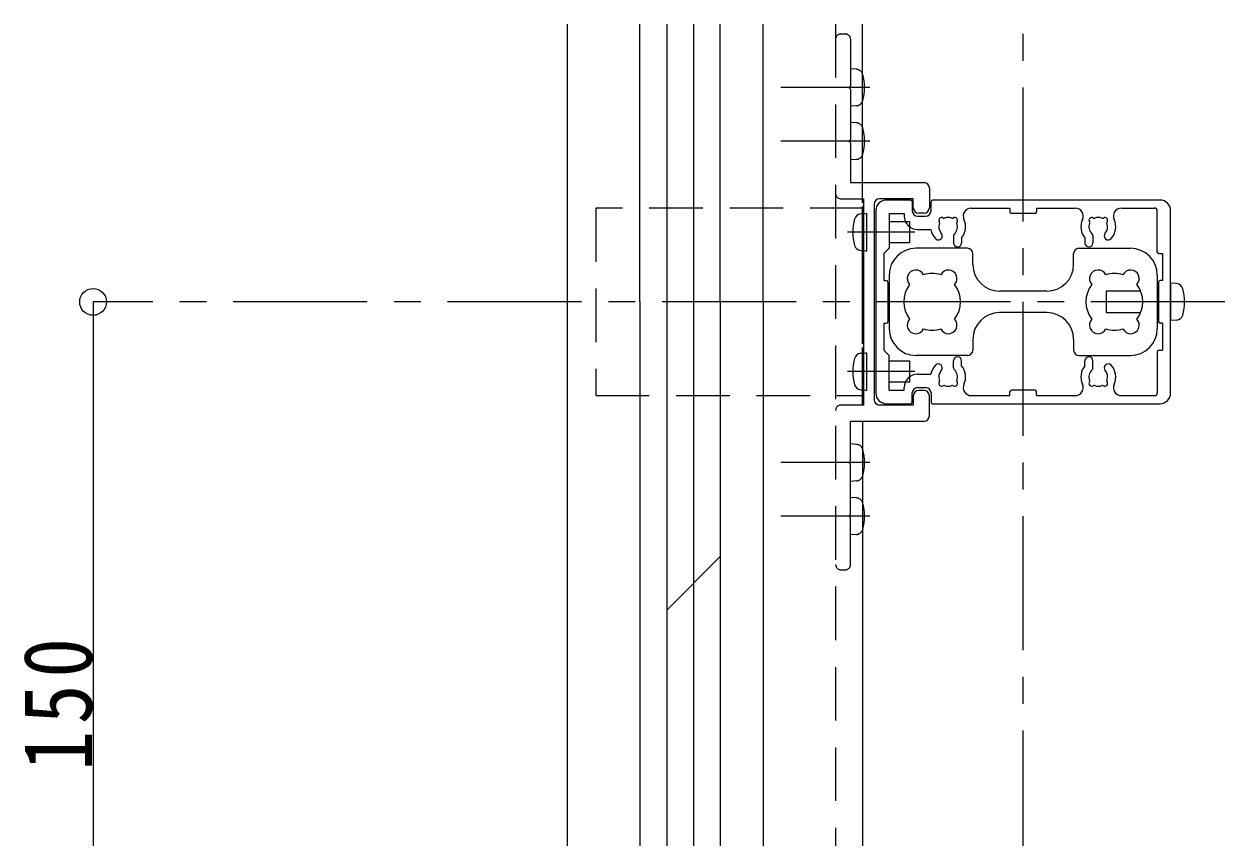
# Model space of a CAD drawing. Units: millimetres at full size, sheet at 1:5; details may follow other scales. Extents: x -1050 to 1050, y -742 to 742.
# Drawn here: x -338.4 to -114.3, y -201.8 to -49.9 of the extents above; entities that cross this region are included whole.
import ezdxf

# ---------------------------------------------------------------- set-up
doc = ezdxf.new("R2010")
doc.units = ezdxf.units.MM
doc.header["$LTSCALE"] = 5
doc.linetypes.add('CHAIN1', pattern=[8, 5, -1, 1, -1])
doc.linetypes.add('DASHED2', pattern=[3, 2, -1])
doc.layers.add('0-0_通り芯', color=7, linetype='Continuous')
for name, color, linetype, lineweight in [('0-3_寸法', 54, 'Continuous', 20), ('0-4_手摺部材', 92, 'Continuous', 20), ('0-7_ガラス', 6, 'Continuous', 20), ('0-A_支柱', 6, 'Continuous', 20), ('0-B_足元', 4, 'Continuous', 20)]:
    doc.layers.add(name, color=color, linetype=linetype, lineweight=lineweight)
doc.styles.add('ＭＳ ゴシック', font='')
doc.styles.get('ＭＳ ゴシック').set_extended_font_data('MS Gothic')

# ---------------------------------------------------------------- blocks, each defined once
blk = doc.blocks.new('dimension_origin')
at = {"color": 0, "linetype": 'Continuous', "lineweight": -2}
blk.add_circle((0, 0), 1.25, dxfattribs=at)

msp = doc.modelspace()

# ---------------------------------------------------------------- linework, layer by layer
at = {"layer": '0-0_通り芯', "linetype": 'CHAIN1'}
for p, q in [((-151.98, -486.793), (-151.98, -50.914)), ((-114.348, -101.793), (-325.48, -101.793))]:
    msp.add_line(p, q, dxfattribs=at)
at = {"layer": '0-0_通り芯'}
for p, q in [((-181.98, -85.363), (-181.98, -84.493)), ((-181.98, -92.793), (-181.98, -92.223)), ((-124.48, -98.293), (-124.48, -105.293)), ((-181.98, -111.363), (-181.98, -110.793))]:
    msp.add_line(p, q, dxfattribs=at)
at = {"layer": '0-3_寸法'}
msp.add_line((-325.48, -101.793), (-325.48, -251.793), dxfattribs=at)
at = {"layer": '0-4_手摺部材'}
for p, q in [((-236.98, -336.793), (-236.98, -49.936)), ((-223.483, -101.752), (-223.483, -49.936)), ((-200.48, -101.752), (-200.48, -49.936)), ((-181.98, -83.293), (-181.98, -49.936)), ((-181.98, -79.543), (-170.48, -79.543)), ((-169.48, -80.543), (-169.48, -84.243)), ((-181.98, -82.543), (-181.78, -82.543)), ((-181.78, -82.543), (-181.78, -121.043)), ((-172.48, -82.543), (-178.78, -82.543)), ((-172.48, -84.243), (-172.48, -82.543)), ((-179.78, -83.543), (-179.78, -120.043)), ((-181.18, -92.293), (-181.18, -85.293)), ((-176.98, -86.793), (-173.18, -86.793)), ((-173.18, -86.793), (-173.18, -90.793)), ((-170.48, -85.243), (-171.48, -85.243)), ((-173.18, -90.793), (-176.98, -90.793)), ((-181.98, -109.593), (-181.98, -93.993)), ((-181.98, -93.993), (-181.98, -100.793)), ((-223.483, -101.752), (-223.483, -323.296)), ((-200.48, -101.752), (-200.48, -300.293)), ((-181.98, -102.793), (-181.98, -109.593)), ((-181.18, -118.293), (-181.18, -111.293)), ((-176.98, -112.793), (-173.18, -112.793)), ((-173.18, -112.793), (-173.18, -116.793)), ((-181.98, -119.093), (-181.98, -118.223)), ((-173.18, -116.793), (-176.98, -116.793)), ((-170.48, -118.343), (-171.48, -118.343)), ((-181.98, -121.043), (-181.98, -120.293)), ((-172.48, -119.343), (-172.48, -121.043)), ((-169.48, -123.043), (-169.48, -119.343)), ((-181.78, -121.043), (-181.98, -121.043)), ((-172.48, -121.043), (-178.78, -121.043)), ((-181.98, -124.043), (-170.48, -124.043)), ((-181.98, -124.043), (-181.98, -281.793))]:
    msp.add_line(p, q, dxfattribs=at)
at = {"layer": '0-4_手摺部材', "linetype": 'DASHED2'}
for p, q in [((-186.98, -49.936), (-186.98, -286.793)), ((-185.98, -51.793), (-185.18, -51.793)), ((-184.18, -52.793), (-184.18, -61.493)), ((-183.061, -58.391), (-184.18, -58.293)), ((-184.48, -61.793), (-184.18, -61.493)), ((-184.48, -61.793), (-184.18, -62.093)), ((-184.18, -62.093), (-184.18, -71.493)), ((-183.061, -65.195), (-184.18, -65.293)), ((-183.061, -68.391), (-184.18, -68.293)), ((-184.48, -71.793), (-184.18, -71.493)), ((-184.48, -71.793), (-184.18, -72.093)), ((-184.18, -72.093), (-184.18, -79.543)), ((-183.061, -75.195), (-184.18, -75.293)), ((-184.18, -79.543), (-181.98, -79.543)), ((-185.98, -82.543), (-181.98, -82.543)), ((-181.98, -93.993), (-181.98, -83.293)), ((-181.98, -120.293), (-181.98, -109.593)), ((-181.98, -121.043), (-185.98, -121.043)), ((-184.18, -131.493), (-184.18, -124.043)), ((-184.18, -124.043), (-181.98, -124.043)), ((-183.061, -128.391), (-184.18, -128.293)), ((-184.48, -131.793), (-184.18, -131.493)), ((-184.48, -131.793), (-184.18, -132.093)), ((-184.18, -141.493), (-184.18, -132.093)), ((-183.061, -135.195), (-184.18, -135.293)), ((-183.061, -138.391), (-184.18, -138.293)), ((-184.48, -141.793), (-184.18, -141.493)), ((-184.48, -141.793), (-184.18, -142.093)), ((-184.18, -150.793), (-184.18, -142.093)), ((-183.061, -145.195), (-184.18, -145.293)), ((-185.98, -151.793), (-185.18, -151.793))]:
    msp.add_line(p, q, dxfattribs=at)
at = {"layer": '0-4_手摺部材', "linetype": 'CHAIN1'}
for p, q in [((-180.58, -61.793), (-197.18, -61.793)), ((-180.58, -71.793), (-197.18, -71.793)), ((-172.18, -88.793), (-184.78, -88.793)), ((-172.18, -114.793), (-184.78, -114.793)), ((-180.58, -131.793), (-197.18, -131.793)), ((-180.58, -141.793), (-197.18, -141.793))]:
    msp.add_line(p, q, dxfattribs=at)
at = {"layer": '0-4_手摺部材', "linetype": 'DASHED2'}
msp.add_lwpolyline([(-181.73, -84.293), (-231.73, -84.293), (-231.73, -119.293), (-181.73, -119.293)], dxfattribs=at)
at = {"layer": '0-4_手摺部材'}
for points in [[(-182.299, -85.391), (-181.38, -85.31), (-181.18, -85.293)], [(-182.299, -92.195), (-181.38, -92.275), (-181.18, -92.293)], [(-182.299, -111.391), (-181.38, -111.31), (-181.18, -111.293)], [(-182.299, -118.195), (-181.38, -118.275), (-181.18, -118.293)]]:
    msp.add_lwpolyline(points, dxfattribs=at)
at = {"layer": '0-4_手摺部材', "linetype": 'DASHED2'}
for centre, radius, start, end in [((-185.98, -52.793), 1, 90, 180), ((-185.18, -52.793), 1, 0, 90), ((-183.174, -59.686), 1.3, 23.31036, 85), ((-183.174, -63.9), 1.3, 275, 336.68964), ((-183.174, -69.686), 1.3, 23.31036, 85), ((-183.174, -73.9), 1.3, 275, 336.68964), ((-185.98, -81.543), 1, 180, 270), ((-185.98, -122.043), 1, 90, 180), ((-183.174, -129.686), 1.3, 23.31036, 85), ((-183.174, -133.9), 1.3, 275, 336.68964), ((-183.174, -139.686), 1.3, 23.31036, 85), ((-183.174, -143.9), 1.3, 275, 336.68964), ((-185.98, -150.793), 1, 180, 270), ((-185.18, -150.793), 1, 270, 360)]:
    msp.add_arc(centre, radius, start, end, dxfattribs=at)
at = {"layer": '0-4_手摺部材'}
for centre, radius, start, end in [((-183.174, -59.686), 1.3, 15.88085, 23.31036), ((-190.58, -61.793), 9, 344.11915, 15.88085), ((-183.174, -63.9), 1.3, 336.68964, 344.11915), ((-183.174, -69.686), 1.3, 15.88085, 23.31036), ((-190.58, -71.793), 9, 344.11915, 15.88085), ((-183.174, -73.9), 1.3, 336.68964, 344.11915), ((-170.48, -80.543), 1, 0, 90), ((-178.78, -83.543), 1, 90, 180), ((-171.48, -84.243), 1, 180, 270), ((-170.48, -84.243), 1, 270, 360), ((-174.78, -88.793), 9, 164.11915, 195.88085), ((-182.186, -86.686), 1.3, 95, 164.11915), ((-182.186, -90.9), 1.3, 195.88085, 265), ((-182.186, -112.686), 1.3, 95, 164.11915), ((-174.78, -114.793), 9, 164.11915, 195.88085), ((-182.186, -116.9), 1.3, 195.88085, 265), ((-171.48, -119.343), 1, 90, 180), ((-170.48, -119.343), 1, 0, 90), ((-178.78, -120.043), 1, 180, 270), ((-170.48, -123.043), 1, 270, 360), ((-183.174, -129.686), 1.3, 15.88085, 23.31036), ((-190.58, -131.793), 9, 344.11915, 15.88085), ((-183.174, -133.9), 1.3, 336.68964, 344.11915), ((-183.174, -139.686), 1.3, 15.88085, 23.31036), ((-190.58, -141.793), 9, 344.11915, 15.88085), ((-183.174, -143.9), 1.3, 336.68964, 344.11915)]:
    msp.add_arc(centre, radius, start, end, dxfattribs=at)
at = {"layer": '0-7_ガラス'}
for p, q in [((-208.483, -101.752), (-208.483, -49.936)), ((-208.483, -101.752), (-208.483, -297.293)), ((-218.483, -159.295), (-208.483, -149.295))]:
    msp.add_line(p, q, dxfattribs=at)
for points in [[(-218.483, -49.936), (-218.483, -101.752), (-218.483, -297.293)], [(-213.483, -49.936), (-213.483, -101.752), (-213.483, -297.293)]]:
    msp.add_lwpolyline(points, dxfattribs=at)
at = {"layer": '0-A_支柱'}
for p, q in [((-172.98, -82.793), (-177.48, -82.793)), ((-126.48, -82.793), (-168.88, -82.793)), ((-179.48, -84.793), (-179.48, -118.793)), ((-172.68, -83.093), (-172.68, -84.793)), ((-169.18, -84.793), (-169.18, -83.093)), ((-161.672, -84.293), (-154.48, -84.293)), ((-154.48, -84.293), (-154.48, -84.993)), ((-149.48, -84.293), (-149.48, -84.993)), ((-149.48, -84.293), (-142.288, -84.293)), ((-133.672, -84.293), (-127.48, -84.293)), ((-126.98, -92.493), (-126.98, -84.793)), ((-124.48, -118.793), (-124.48, -84.793)), ((-176.98, -85.293), (-174.18, -85.293)), ((-176.98, -85.293), (-176.98, -91.793)), ((-174.18, -85.293), (-174.18, -85.793)), ((-171.68, -85.793), (-170.18, -85.793)), ((-149.78, -85.293), (-154.18, -85.293)), ((-171.68, -88.293), (-169.191, -88.293)), ((-164.98, -89.47), (-164.98, -90.793)), ((-138.98, -89.47), (-138.98, -90.793)), ((-177.98, -92.793), (-176.98, -91.793)), ((-163.48, -89.87), (-163.48, -90.793)), ((-140.48, -89.87), (-140.48, -90.793)), ((-177.98, -92.793), (-177.98, -97.793)), ((-177.98, -97.793), (-177.53, -97.793)), ((-177.23, -98.093), (-177.23, -105.493)), ((-126.73, -98.093), (-126.73, -105.493)), ((-125.98, -97.793), (-126.43, -97.793)), ((-123.361, -98.391), (-124.48, -98.293)), ((-126.73, -99.793), (-126.98, -99.793)), ((-126.98, -103.793), (-126.73, -103.793)), ((-123.361, -105.195), (-124.48, -105.293)), ((-177.98, -105.793), (-177.98, -110.793)), ((-177.98, -105.793), (-177.53, -105.793)), ((-125.98, -105.793), (-126.43, -105.793)), ((-125.98, -105.793), (-125.98, -110.793)), ((-177.98, -110.793), (-176.98, -111.793)), ((-176.98, -118.293), (-176.98, -111.793)), ((-126.98, -111.093), (-126.98, -118.793)), ((-126.68, -110.793), (-125.98, -110.793)), ((-164.98, -114.116), (-164.98, -112.793)), ((-163.48, -113.716), (-163.48, -112.793)), ((-140.48, -113.716), (-140.48, -112.793)), ((-138.98, -114.116), (-138.98, -112.793)), ((-171.68, -115.293), (-169.191, -115.293)), ((-176.98, -118.293), (-174.18, -118.293)), ((-174.18, -118.293), (-174.18, -117.793)), ((-171.68, -117.793), (-170.18, -117.793)), ((-154.48, -119.293), (-154.48, -118.593)), ((-149.78, -118.293), (-154.18, -118.293)), ((-149.48, -119.293), (-149.48, -118.593)), ((-177.48, -120.793), (-172.98, -120.793)), ((-172.68, -120.493), (-172.68, -118.793)), ((-169.18, -118.793), (-169.18, -120.493)), ((-168.88, -120.793), (-126.48, -120.793)), ((-161.672, -119.293), (-154.48, -119.293)), ((-149.48, -119.293), (-142.288, -119.293)), ((-133.672, -119.293), (-127.48, -119.293))]:
    msp.add_line(p, q, dxfattribs=at)
for points in [[(-126.68, -92.793), (-125.98, -92.793), (-125.98, -97.793)], [(-130.072, -99.793), (-136.48, -99.793), (-136.48, -103.793), (-130.072, -103.793)]]:
    msp.add_lwpolyline(points, dxfattribs=at)
for centre, radius, start, end in [((-177.48, -84.793), 2, 90, 180), ((-172.98, -83.093), 0.3, 0, 90), ((-168.88, -83.093), 0.3, 90, 180), ((-126.48, -84.793), 2, 0, 90), ((-171.68, -84.793), 1, 180, 270), ((-170.18, -84.793), 1, 270, 360), ((-161.672, -85.793), 1.5, 90, 204.90106), ((-154.18, -84.993), 0.3, 180, 270), ((-149.78, -84.993), 0.3, 270, 360), ((-142.288, -85.793), 1.5, 335.09894, 90), ((-133.672, -85.793), 1.5, 90, 204.90106), ((-127.48, -84.793), 0.5, 0, 90), ((-171.68, -85.793), 2.5, 180, 270), ((-165.98, -87.793), 1.75, 157.5799, 222.5424), ((-167.217, -86.555), 0.5, 55.28656, 214.71344), ((-167.875, -87.011), 0.3, 337.5799, 34.71344), ((-166.762, -85.898), 0.3, 235.28656, 292.4201), ((-165.98, -87.793), 1.75, 67.5799, 112.4201), ((-165.198, -85.898), 0.3, 247.5799, 304.71344), ((-164.743, -86.555), 0.5, 325.28656, 124.71344), ((-165.98, -87.793), 1.75, 311.81031, 22.4201), ((-164.085, -87.011), 0.3, 145.28656, 202.4201), ((-165.98, -87.793), 3.25, 320.28486, 24.90106), ((-137.98, -87.793), 3.25, 155.09894, 219.71514), ((-137.98, -87.793), 1.75, 157.5799, 228.18969), ((-139.217, -86.555), 0.5, 55.28656, 214.71344), ((-139.875, -87.011), 0.3, 337.5799, 34.71344), ((-138.762, -85.898), 0.3, 235.28656, 292.4201), ((-137.98, -87.793), 1.75, 67.5799, 112.4201), ((-137.198, -85.898), 0.3, 247.5799, 304.71344), ((-136.743, -86.555), 0.5, 325.28656, 124.71344), ((-137.98, -87.793), 1.75, 317.4576, 22.4201), ((-136.085, -87.011), 0.3, 145.28656, 202.4201), ((-137.98, -87.793), 3.25, 317.4576, 24.90106), ((-165.98, -87.793), 3.25, 188.84988, 222.5424), ((-167.822, -89.483), 0.75, 222.5424, 42.5424), ((-164.48, -89.47), 0.5, 131.81031, 180), ((-139.48, -89.47), 0.5, 0, 48.18969), ((-136.138, -89.483), 0.75, 137.4576, 317.4576), ((-164.23, -90.793), 0.75, 180, 360), ((-139.73, -90.793), 0.75, 180, 360), ((-126.68, -92.493), 0.3, 180, 270), ((-177.53, -98.093), 0.3, 0, 90), ((-126.43, -98.093), 0.3, 90, 180), ((-123.474, -99.686), 1.3, 15.88085, 85), ((-130.88, -101.793), 9, 344.11915, 15.88085), ((-123.474, -103.9), 1.3, 275, 344.11915), ((-177.53, -105.493), 0.3, 270, 360), ((-126.43, -105.493), 0.3, 180, 270), ((-126.68, -111.093), 0.3, 90, 180), ((-165.98, -115.793), 3.25, 137.4576, 171.15012), ((-167.822, -114.103), 0.75, 317.4576, 137.4576), ((-164.23, -112.793), 0.75, 0, 180), ((-164.48, -114.116), 0.5, 180, 228.18969), ((-165.98, -115.793), 3.25, 335.09894, 39.71514), ((-137.98, -115.793), 3.25, 140.28486, 204.90106), ((-139.73, -112.793), 0.75, 0, 180), ((-139.48, -114.116), 0.5, 311.81031, 360), ((-136.138, -114.103), 0.75, 42.5424, 222.5424), ((-137.98, -115.793), 3.25, 335.09894, 42.5424), ((-171.68, -117.793), 2.5, 90, 180), ((-165.98, -115.793), 1.75, 137.4576, 202.4201), ((-167.875, -116.575), 0.3, 325.28656, 22.4201), ((-165.98, -115.793), 1.75, 337.5799, 48.18969), ((-164.085, -116.575), 0.3, 157.5799, 214.71344), ((-137.98, -115.793), 1.75, 131.81031, 202.4201), ((-139.875, -116.575), 0.3, 325.28656, 22.4201), ((-137.98, -115.793), 1.75, 337.5799, 42.5424), ((-136.085, -116.575), 0.3, 157.5799, 214.71344), ((-171.68, -118.793), 1, 90, 180), ((-170.18, -118.793), 1, 0, 90), ((-167.217, -117.03), 0.5, 145.28656, 304.71344), ((-166.762, -117.688), 0.3, 67.5799, 124.71344), ((-165.98, -115.793), 1.75, 247.5799, 292.4201), ((-165.198, -117.688), 0.3, 55.28656, 112.4201), ((-164.743, -117.03), 0.5, 235.28656, 34.71344), ((-161.672, -117.793), 1.5, 155.09894, 270), ((-154.18, -118.593), 0.3, 90, 180), ((-149.78, -118.593), 0.3, 0, 90), ((-142.288, -117.793), 1.5, 270, 24.90106), ((-139.217, -117.03), 0.5, 145.28656, 304.71344), ((-138.762, -117.688), 0.3, 67.5799, 124.71344), ((-137.98, -115.793), 1.75, 247.5799, 292.4201), ((-137.198, -117.688), 0.3, 55.28656, 112.4201), ((-136.743, -117.03), 0.5, 235.28656, 34.71344), ((-133.672, -117.793), 1.5, 155.09894, 270), ((-177.48, -118.793), 2, 180, 270), ((-172.98, -120.493), 0.3, 270, 360), ((-168.88, -120.493), 0.3, 180, 270), ((-127.48, -118.793), 0.5, 270, 360), ((-126.48, -118.793), 2, 270, 360)]:
    msp.add_arc(centre, radius, start, end, dxfattribs=at)
at = {"layer": '0-B_足元'}
for p, q in [((-162.38, -91.793), (-171.98, -91.793)), ((-141.58, -91.793), (-131.98, -91.793)), ((-161.38, -94.793), (-161.38, -92.793)), ((-142.58, -94.793), (-142.58, -92.793)), ((-176.98, -96.793), (-176.98, -106.793)), ((-126.98, -96.793), (-126.98, -106.793)), ((-147.58, -99.793), (-156.38, -99.793)), ((-147.58, -103.793), (-156.38, -103.793)), ((-161.38, -108.793), (-161.38, -110.793)), ((-142.58, -108.793), (-142.58, -110.793)), ((-162.38, -111.793), (-171.98, -111.793)), ((-141.58, -111.793), (-131.98, -111.793))]:
    msp.add_line(p, q, dxfattribs=at)
for centre, radius, start, end in [((-171.98, -96.793), 5, 90, 180), ((-162.38, -92.793), 1, 0, 90), ((-141.58, -92.793), 1, 90, 180), ((-131.98, -96.793), 5, 0, 90), ((-172.02, -97.451), 1.6, 26.3184, 223.6816), ((-165.94, -97.451), 1.6, 316.3184, 153.6816), ((-156.38, -94.793), 5, 180, 270), ((-147.58, -94.793), 5, 270, 360), ((-138.02, -97.451), 1.6, 26.3184, 223.6816), ((-131.94, -97.451), 1.6, 316.3184, 153.6816), ((-168.98, -101.793), 5.3, 142.3632, 217.6368), ((-168.98, -101.793), 5.3, 72.3632, 107.6368), ((-168.98, -101.793), 5.3, 322.36321, 37.63679), ((-134.98, -101.793), 5.3, 142.36321, 217.63679), ((-134.98, -101.793), 5.3, 72.3632, 107.6368), ((-134.98, -101.793), 5.3, 322.3632, 37.6368), ((-172.02, -106.134), 1.6, 136.3184, 333.6816), ((-165.94, -106.134), 1.6, 206.3184, 43.6816), ((-156.38, -108.793), 5, 90, 180), ((-147.58, -108.793), 5, 0, 90), ((-138.02, -106.134), 1.6, 136.3184, 333.6816), ((-131.94, -106.134), 1.6, 206.3184, 43.6816), ((-171.98, -106.793), 5, 180, 270), ((-168.98, -101.793), 5.3, 252.3632, 287.6368), ((-134.98, -101.793), 5.3, 252.3632, 287.6368), ((-131.98, -106.793), 5, 270, 360), ((-162.38, -110.793), 1, 270, 360), ((-141.58, -110.793), 1, 180, 270)]:
    msp.add_arc(centre, radius, start, end, dxfattribs=at)

# ---------------------------------------------------------------- block references
at = {"layer": '0-3_寸法', "xscale": 2, "yscale": 2, "rotation": 90}
msp.add_blockref('dimension_origin', (-325.48, -101.793), dxfattribs=at)

# ---------------------------------------------------------------- texts
at = {"layer": '0-3_寸法', "insert": (-325.48, -189.293), "char_height": 12.83, "attachment_point": 7, "rotation": 90, "style": 'ＭＳ ゴシック'}
msp.add_mtext('\\T1.17;\\W0.85;150', dxfattribs=at)

doc.saveas('drawing.dxf')
